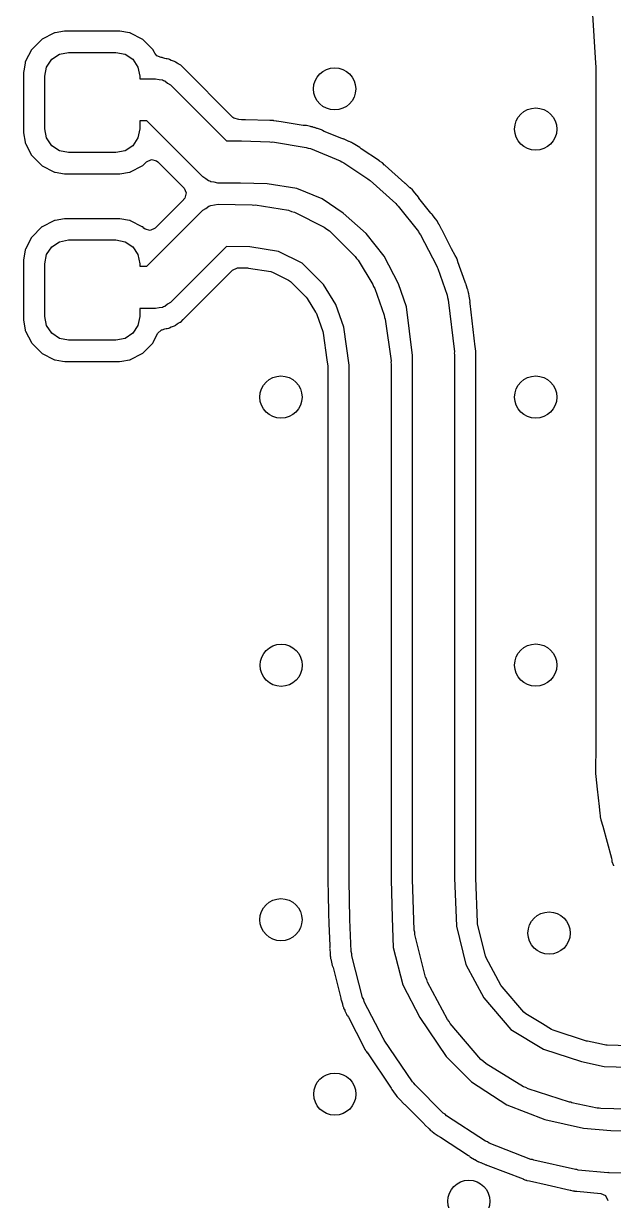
# Model space of a CAD drawing. Extents: x 2.37 to 5.13, y -5.38 to -2.62.
# Drawn here: x 2.8839 to 3.1039, y -3.9997 to -3.5605 of the extents above; entities that cross this region are included whole.
import ezdxf

# ---------------------------------------------------------------- set-up
doc = ezdxf.new("R2010")
doc.units = 0
doc.header["$MEASUREMENT"] = 0
doc.layers.add('BLACK', color=7, linetype='CONTINUOUS')

msp = doc.modelspace()

# ---------------------------------------------------------------- linework, layer by layer
at = {"layer": 'BLACK', "linetype": 'CONTINUOUS'}
for p, q in [((3.09612, -3.55711), (3.09718, -3.57338)), ((2.89521, -3.56413), (2.89089, -3.56633)), ((2.89541, -3.56403), (2.89521, -3.56413)), ((2.89521, -3.56413), (2.89521, -3.56413)), ((2.89564, -3.56399), (2.89541, -3.56403)), ((2.89922, -3.56342), (2.89564, -3.56399)), ((2.89564, -3.56399), (2.89564, -3.56399)), ((2.89934, -3.56341), (2.89922, -3.56342)), ((2.91969, -3.56341), (2.89934, -3.56341)), ((2.9198, -3.56342), (2.91969, -3.56341)), ((2.92338, -3.56399), (2.9198, -3.56342)), ((2.92361, -3.56403), (2.92338, -3.56399)), ((2.92338, -3.56399), (2.92338, -3.56399)), ((2.92382, -3.56413), (2.92361, -3.56403)), ((2.92813, -3.56633), (2.92382, -3.56413)), ((2.92382, -3.56413), (2.92382, -3.56413)), ((2.88693, -3.57019), (2.88683, -3.57039)), ((2.89068, -3.56644), (2.88693, -3.57019)), ((2.89089, -3.56633), (2.89068, -3.56644)), ((2.89089, -3.56633), (2.89089, -3.56633)), ((2.92814, -3.56633), (2.92813, -3.56633)), ((2.92834, -3.56644), (2.92814, -3.56633)), ((2.93209, -3.57019), (2.92834, -3.56644)), ((2.9327, -3.57137), (2.93209, -3.57019)), ((2.88469, -3.57459), (2.88452, -3.57492)), ((2.88683, -3.57039), (2.88469, -3.57459)), ((2.88683, -3.57039), (2.88683, -3.57039)), ((2.89247, -3.57677), (2.89439, -3.57389)), ((2.89439, -3.57389), (2.89726, -3.57197)), ((2.89726, -3.57197), (2.90065, -3.5713)), ((2.90065, -3.5713), (2.91837, -3.5713)), ((2.91837, -3.5713), (2.92176, -3.57197)), ((2.92176, -3.57197), (2.92463, -3.57389)), ((2.92463, -3.57389), (2.92655, -3.57677)), ((2.93283, -3.57164), (2.9327, -3.57137)), ((2.93356, -3.57255), (2.93283, -3.57164)), ((2.9352, -3.57315), (2.93356, -3.57255)), ((2.93519, -3.5732), (2.9352, -3.57315)), ((2.93542, -3.57323), (2.93519, -3.5732)), ((2.93565, -3.57323), (2.93542, -3.57323)), ((2.93586, -3.5733), (2.93565, -3.57323)), ((2.93587, -3.5733), (2.93586, -3.5733)), ((2.93662, -3.57355), (2.93587, -3.5733)), ((2.93707, -3.57366), (2.93662, -3.57355)), ((2.93746, -3.57372), (2.93707, -3.57366)), ((2.93808, -3.57382), (2.93746, -3.57372)), ((2.93829, -3.57392), (2.93808, -3.57382)), ((2.939, -3.57428), (2.93829, -3.57392)), ((2.93942, -3.57446), (2.939, -3.57428)), ((2.94018, -3.5747), (2.93942, -3.57446)), ((3.09718, -3.57338), (3.09742, -3.57692)), ((2.8841, -3.57756), (2.8839, -3.57884)), ((2.8839, -3.57884), (2.8839, -3.60116)), ((2.88449, -3.57514), (2.8841, -3.57756)), ((2.88452, -3.57492), (2.88449, -3.57514)), ((2.88449, -3.57514), (2.88449, -3.57514)), ((2.8918, -3.58016), (2.89247, -3.57677)), ((2.92655, -3.57677), (2.92723, -3.58016)), ((2.9404, -3.57478), (2.94018, -3.5747)), ((2.94018, -3.5747), (2.94018, -3.5747)), ((2.94058, -3.57491), (2.9404, -3.57478)), ((2.94123, -3.57538), (2.94058, -3.57491)), ((2.94058, -3.57491), (2.94058, -3.57491)), ((2.94162, -3.57562), (2.94123, -3.57538)), ((2.94233, -3.57598), (2.94162, -3.57562)), ((2.94253, -3.57608), (2.94233, -3.57598)), ((2.94342, -3.57697), (2.94253, -3.57608)), ((2.962, -3.59555), (2.94342, -3.57697)), ((2.94342, -3.57697), (2.94342, -3.57697)), ((3.09742, -3.57692), (3.09742, -3.57711)), ((3.09742, -3.57711), (3.09742, -3.8303)), ((2.8918, -3.59984), (2.8918, -3.58016)), ((2.92723, -3.58016), (2.92723, -3.58113)), ((2.92723, -3.58113), (2.93316, -3.58113)), ((2.93316, -3.58113), (2.93445, -3.58142)), ((2.93445, -3.58142), (2.93575, -3.58157)), ((2.93575, -3.58157), (2.93614, -3.58181)), ((2.93614, -3.58181), (2.93658, -3.58191)), ((2.93658, -3.58191), (2.9376, -3.58273)), ((2.9376, -3.58273), (2.93872, -3.58343)), ((2.93872, -3.58343), (2.9596, -3.60431)), ((2.9623, -3.59581), (2.962, -3.59555)), ((2.96419, -3.5964), (2.9623, -3.59581)), ((2.96423, -3.59639), (2.96419, -3.5964)), ((2.96516, -3.59642), (2.96423, -3.59639)), ((2.96519, -3.59642), (2.96516, -3.59642)), ((2.96528, -3.59642), (2.96519, -3.59642)), ((2.96624, -3.59642), (2.96528, -3.59642)), ((2.96635, -3.59644), (2.96624, -3.59642)), ((2.96647, -3.59645), (2.96635, -3.59644)), ((2.96666, -3.59646), (2.96647, -3.59645)), ((2.96647, -3.59645), (2.96647, -3.59645)), ((2.97571, -3.59673), (2.96666, -3.59646)), ((2.89247, -3.60323), (2.8918, -3.59984)), ((2.92723, -3.59984), (2.92655, -3.60323)), ((2.92989, -3.59687), (2.92723, -3.59687)), ((2.92723, -3.59687), (2.92723, -3.59984)), ((2.95077, -3.61776), (2.92989, -3.59687)), ((2.97579, -3.59673), (2.97571, -3.59673)), ((2.97618, -3.59673), (2.97579, -3.59673)), ((2.97665, -3.59673), (2.97618, -3.59673)), ((2.97677, -3.59673), (2.97665, -3.59673)), ((2.97665, -3.59673), (2.97665, -3.59673)), ((2.97688, -3.59675), (2.97677, -3.59673)), ((2.97699, -3.59676), (2.97688, -3.59675)), ((2.97709, -3.59677), (2.97699, -3.59676)), ((2.97721, -3.59678), (2.97709, -3.59677)), ((2.97732, -3.5968), (2.97721, -3.59678)), ((2.97817, -3.59696), (2.97732, -3.5968)), ((2.97732, -3.5968), (2.97732, -3.5968)), ((2.97825, -3.59697), (2.97817, -3.59696)), ((2.98004, -3.59726), (2.97825, -3.59697)), ((2.98825, -3.59857), (2.98004, -3.59726)), ((2.98895, -3.5986), (2.98825, -3.59857)), ((2.98918, -3.59858), (2.98895, -3.5986)), ((2.98941, -3.59863), (2.98918, -3.59858)), ((2.99095, -3.599), (2.98941, -3.59863)), ((2.98941, -3.59863), (2.98941, -3.59863)), ((2.99116, -3.59904), (2.99095, -3.599)), ((2.99172, -3.59913), (2.99116, -3.59904)), ((2.99183, -3.59916), (2.99172, -3.59913)), ((2.99215, -3.59927), (2.99183, -3.59916)), ((2.99183, -3.59916), (2.99183, -3.59916)), ((2.99238, -3.59933), (2.99215, -3.59927)), ((2.99271, -3.59941), (2.99238, -3.59933)), ((2.99282, -3.59944), (2.99271, -3.59941)), ((2.99271, -3.59941), (2.99271, -3.59941)), ((2.99334, -3.59965), (2.99282, -3.59944)), ((2.99354, -3.59972), (2.99334, -3.59965)), ((2.99505, -3.60022), (2.99354, -3.59972)), ((2.99527, -3.60029), (2.99505, -3.60022)), ((2.99505, -3.60022), (2.99505, -3.60022)), ((2.99546, -3.60042), (2.99527, -3.60029)), ((2.99607, -3.60076), (2.99546, -3.60042)), ((3.00268, -3.60347), (2.99607, -3.60076)), ((2.8839, -3.60116), (2.88392, -3.60127)), ((2.88392, -3.60127), (2.88449, -3.60486)), ((2.88449, -3.60486), (2.88449, -3.60486)), ((2.88449, -3.60486), (2.88452, -3.60508)), ((2.88452, -3.60508), (2.88463, -3.60529)), ((2.88463, -3.60529), (2.88463, -3.60529)), ((2.88463, -3.60529), (2.88683, -3.60961)), ((2.89439, -3.60611), (2.89247, -3.60323)), ((2.92655, -3.60323), (2.92463, -3.60611)), ((2.9596, -3.60431), (2.96501, -3.60431)), ((2.96501, -3.60431), (2.96512, -3.60434)), ((2.96512, -3.60434), (2.96523, -3.60432)), ((2.96523, -3.60432), (2.97575, -3.60463)), ((2.97575, -3.60463), (2.97624, -3.60476)), ((2.97624, -3.60476), (2.97674, -3.60472)), ((2.97674, -3.60472), (2.98926, -3.60673)), ((3.00299, -3.60358), (3.00268, -3.60347)), ((3.00309, -3.6036), (3.00299, -3.60358)), ((3.00332, -3.60363), (3.00309, -3.6036)), ((3.00353, -3.60373), (3.00332, -3.60363)), ((3.00522, -3.60451), (3.00353, -3.60373)), ((3.00353, -3.60373), (3.00353, -3.60373)), ((3.00534, -3.60456), (3.00522, -3.60451)), ((3.00601, -3.60483), (3.00534, -3.60456)), ((3.00612, -3.60488), (3.00601, -3.60483)), ((3.00601, -3.60483), (3.00601, -3.60483)), ((3.00622, -3.60494), (3.00612, -3.60488)), ((3.00626, -3.60496), (3.00622, -3.60494)), ((3.00622, -3.60494), (3.00622, -3.60494)), ((3.00656, -3.60512), (3.00626, -3.60496)), ((3.00661, -3.60514), (3.00656, -3.60512)), ((3.00671, -3.60519), (3.00661, -3.60514)), ((3.00661, -3.60514), (3.00661, -3.60514)), ((3.00681, -3.60526), (3.00671, -3.60519)), ((3.00742, -3.60566), (3.00681, -3.60526)), ((3.00681, -3.60526), (3.00681, -3.60526)), ((2.88683, -3.60961), (2.88683, -3.60961)), ((2.88683, -3.60961), (2.88693, -3.60981)), ((2.88693, -3.60981), (2.89068, -3.61356)), ((2.89726, -3.60803), (2.89439, -3.60611)), ((2.90065, -3.6087), (2.89726, -3.60803)), ((2.91837, -3.6087), (2.90065, -3.6087)), ((2.92176, -3.60803), (2.91837, -3.6087)), ((2.92463, -3.60611), (2.92176, -3.60803)), ((2.98926, -3.60673), (2.99009, -3.60707)), ((2.99009, -3.60707), (2.99098, -3.60721)), ((2.99098, -3.60721), (3.00199, -3.61172)), ((3.00752, -3.60573), (3.00742, -3.60566)), ((3.00931, -3.60682), (3.00752, -3.60573)), ((3.00946, -3.60699), (3.00931, -3.60682)), ((3.00954, -3.60705), (3.00946, -3.60699)), ((3.00981, -3.60725), (3.00954, -3.60705)), ((3.01663, -3.6118), (3.00981, -3.60725)), ((2.89068, -3.61356), (2.89089, -3.61367)), ((2.89089, -3.61367), (2.89089, -3.61367)), ((2.89089, -3.61367), (2.89521, -3.61587)), ((2.92382, -3.61587), (2.92813, -3.61367)), ((2.92813, -3.61367), (2.92814, -3.61367)), ((2.92814, -3.61367), (2.92834, -3.61356)), ((2.92834, -3.61356), (2.92899, -3.61291)), ((2.92899, -3.61291), (2.92982, -3.61209)), ((2.92982, -3.61209), (2.93162, -3.61124)), ((2.93162, -3.61124), (2.93355, -3.61176)), ((2.93355, -3.61176), (2.93394, -3.61209)), ((2.93394, -3.61209), (2.94377, -3.62192)), ((3.00199, -3.61172), (3.00263, -3.61217)), ((3.00263, -3.61217), (3.00337, -3.61245)), ((3.00337, -3.61245), (3.01238, -3.61846)), ((3.01667, -3.61183), (3.01663, -3.6118)), ((3.01749, -3.61236), (3.01667, -3.61183)), ((3.01759, -3.61242), (3.01749, -3.61236)), ((3.01749, -3.61236), (3.01749, -3.61236)), ((3.01767, -3.6125), (3.01759, -3.61242)), ((3.01769, -3.61251), (3.01767, -3.6125)), ((3.01778, -3.61257), (3.01769, -3.61251)), ((3.01859, -3.61332), (3.01778, -3.61257)), ((3.01862, -3.61334), (3.01859, -3.61332)), ((3.01882, -3.61353), (3.01862, -3.61334)), ((3.02618, -3.62011), (3.01882, -3.61353)), ((2.89521, -3.61587), (2.89521, -3.61587)), ((2.89521, -3.61587), (2.89541, -3.61597)), ((2.89541, -3.61597), (2.89564, -3.61601)), ((2.89564, -3.61601), (2.89564, -3.61601)), ((2.89564, -3.61601), (2.89922, -3.61658)), ((2.89922, -3.61658), (2.89934, -3.61659)), ((2.89934, -3.61659), (2.91969, -3.61659)), ((2.91969, -3.61659), (2.9198, -3.61658)), ((2.9198, -3.61658), (2.92338, -3.61601)), ((2.92338, -3.61601), (2.92361, -3.61597)), ((2.92338, -3.61601), (2.92338, -3.61601)), ((2.92361, -3.61597), (2.92382, -3.61587)), ((2.92382, -3.61587), (2.92382, -3.61587)), ((2.95188, -3.61846), (2.95077, -3.61776)), ((2.95291, -3.61928), (2.95188, -3.61846)), ((3.01238, -3.61846), (3.01276, -3.61886)), ((2.94377, -3.62192), (2.94461, -3.62372)), ((2.95335, -3.61938), (2.95291, -3.61928)), ((2.95374, -3.61962), (2.95335, -3.61938)), ((2.95504, -3.61977), (2.95374, -3.61962)), ((2.95632, -3.62006), (2.95504, -3.61977)), ((2.96488, -3.62006), (2.95632, -3.62006)), ((2.97476, -3.62036), (2.96488, -3.62006)), ((2.98586, -3.62213), (2.97476, -3.62036)), ((2.99529, -3.62599), (2.98586, -3.62213)), ((3.01276, -3.61886), (3.01325, -3.61913)), ((3.01325, -3.61913), (3.02276, -3.62764)), ((3.02627, -3.62018), (3.02618, -3.62011)), ((3.02636, -3.62022), (3.02627, -3.62018)), ((3.02805, -3.62178), (3.02636, -3.62022)), ((3.02809, -3.62181), (3.02805, -3.62178)), ((3.02812, -3.62184), (3.02809, -3.62181)), ((3.02894, -3.62258), (3.02812, -3.62184)), ((3.02901, -3.62266), (3.02894, -3.62258)), ((3.02903, -3.62268), (3.02901, -3.62266)), ((3.02911, -3.62276), (3.02903, -3.62268)), ((3.02979, -3.62362), (3.02911, -3.62276)), ((2.94345, -3.6264), (2.93754, -3.63231)), ((2.94352, -3.62632), (2.94345, -3.6264)), ((2.94356, -3.62624), (2.94352, -3.62632)), ((2.94374, -3.62607), (2.94356, -3.62624)), ((2.94409, -3.62565), (2.94374, -3.62607)), ((2.94461, -3.62372), (2.94409, -3.62565)), ((3.00317, -3.63124), (2.99529, -3.62599)), ((3.02981, -3.62365), (3.02979, -3.62362)), ((3.0313, -3.62547), (3.02981, -3.62365)), ((3.03134, -3.62556), (3.0313, -3.62547)), ((3.0314, -3.62566), (3.03134, -3.62556)), ((3.03585, -3.6313), (3.0314, -3.62566)), ((2.92989, -3.65113), (2.95078, -3.63023)), ((2.95078, -3.63023), (2.95194, -3.62951)), ((2.95194, -3.62951), (2.95303, -3.62867)), ((2.95303, -3.62867), (2.95342, -3.62858)), ((2.95342, -3.62858), (2.95375, -3.62838)), ((2.95375, -3.62838), (2.95511, -3.62822)), ((2.95511, -3.62822), (2.95646, -3.62794)), ((2.95646, -3.62794), (2.96913, -3.62813)), ((2.96913, -3.62813), (2.96968, -3.62826)), ((2.96968, -3.62826), (2.97024, -3.62822)), ((2.97024, -3.62822), (2.98276, -3.63023)), ((2.98276, -3.63023), (2.98386, -3.63067)), ((2.98386, -3.63067), (2.98502, -3.63096)), ((2.98502, -3.63096), (2.99603, -3.63646)), ((3.01174, -3.63891), (3.00317, -3.63124)), ((3.02276, -3.62764), (3.02315, -3.6282)), ((3.02315, -3.6282), (3.02368, -3.62862)), ((3.02368, -3.62862), (3.03119, -3.63813)), ((3.03603, -3.6315), (3.03585, -3.6313)), ((3.03618, -3.6316), (3.03603, -3.6315)), ((3.03632, -3.63179), (3.03618, -3.6316)), ((2.89521, -3.63413), (2.89089, -3.63633)), ((2.89541, -3.63403), (2.89521, -3.63413)), ((2.89521, -3.63413), (2.89521, -3.63413)), ((2.89564, -3.63399), (2.89541, -3.63403)), ((2.89922, -3.63342), (2.89564, -3.63399)), ((2.89564, -3.63399), (2.89564, -3.63399)), ((2.89934, -3.63341), (2.89922, -3.63342)), ((2.91969, -3.63341), (2.89934, -3.63341)), ((2.9198, -3.63342), (2.91969, -3.63341)), ((2.92338, -3.63399), (2.9198, -3.63342)), ((2.92361, -3.63403), (2.92338, -3.63399)), ((2.92338, -3.63399), (2.92338, -3.63399)), ((2.92382, -3.63413), (2.92361, -3.63403)), ((2.92813, -3.63633), (2.92382, -3.63413)), ((2.92382, -3.63413), (2.92382, -3.63413)), ((2.93754, -3.63231), (2.93294, -3.63691)), ((3.0375, -3.63338), (3.03632, -3.63179)), ((3.03632, -3.63179), (3.03632, -3.63179)), ((3.03755, -3.63345), (3.0375, -3.63338)), ((3.03814, -3.6342), (3.03755, -3.63345)), ((3.0382, -3.6343), (3.03814, -3.6342)), ((3.03826, -3.6344), (3.0382, -3.6343)), ((3.03827, -3.6344), (3.03826, -3.6344)), ((3.03828, -3.63442), (3.03827, -3.6344)), ((3.03834, -3.63451), (3.03828, -3.63442)), ((3.03828, -3.63442), (3.03828, -3.63442)), ((3.03841, -3.63461), (3.03834, -3.63451)), ((3.03846, -3.63471), (3.03841, -3.63461)), ((3.03885, -3.63546), (3.03846, -3.63471)), ((3.03889, -3.63553), (3.03885, -3.63546)), ((3.03997, -3.63746), (3.03889, -3.63553)), ((2.88683, -3.64039), (2.88463, -3.64471)), ((2.88693, -3.64019), (2.88683, -3.64039)), ((2.88683, -3.64039), (2.88683, -3.64039)), ((2.89068, -3.63644), (2.88693, -3.64019)), ((2.89089, -3.63633), (2.89068, -3.63644)), ((2.89089, -3.63633), (2.89089, -3.63633)), ((2.92814, -3.63633), (2.92813, -3.63633)), ((2.92834, -3.63644), (2.92814, -3.63633)), ((2.92882, -3.63691), (2.92834, -3.63644)), ((2.92921, -3.63724), (2.92882, -3.63691)), ((2.93113, -3.63776), (2.92921, -3.63724)), ((2.93294, -3.63691), (2.93113, -3.63776)), ((2.99603, -3.63646), (2.997, -3.63726)), ((2.997, -3.63726), (2.99807, -3.63793)), ((2.99807, -3.63793), (3.00758, -3.64744)), ((3.01836, -3.6473), (3.01174, -3.63891)), ((3.03119, -3.63813), (3.0315, -3.6388)), ((3.0315, -3.6388), (3.03198, -3.63936)), ((3.03198, -3.63936), (3.03799, -3.65087)), ((3.04001, -3.63765), (3.03997, -3.63746)), ((3.04012, -3.63788), (3.04001, -3.63765)), ((3.04359, -3.64455), (3.04012, -3.63788)), ((2.88452, -3.64492), (2.88449, -3.64514)), ((2.88463, -3.64471), (2.88452, -3.64492)), ((2.89247, -3.64677), (2.89439, -3.64389)), ((2.89439, -3.64389), (2.89726, -3.64197)), ((2.89726, -3.64197), (2.90065, -3.6413)), ((2.90065, -3.6413), (2.91837, -3.6413)), ((2.91837, -3.6413), (2.92176, -3.64197)), ((2.92176, -3.64197), (2.92463, -3.64389)), ((2.92463, -3.64389), (2.92655, -3.64677)), ((2.95955, -3.64373), (2.93871, -3.66458)), ((2.96832, -3.64386), (2.95955, -3.64373)), ((2.97906, -3.64558), (2.96832, -3.64386)), ((3.04492, -3.6471), (3.04359, -3.64455)), ((2.88393, -3.64868), (2.8839, -3.64884)), ((2.8839, -3.64884), (2.8839, -3.67116)), ((2.88449, -3.64514), (2.88393, -3.64868)), ((2.88449, -3.64514), (2.88449, -3.64514)), ((2.8918, -3.65016), (2.89247, -3.64677)), ((2.92655, -3.64677), (2.92723, -3.65016)), ((2.98784, -3.64997), (2.97906, -3.64558)), ((3.00758, -3.64744), (3.00807, -3.64823)), ((3.00807, -3.64823), (3.00872, -3.64889)), ((3.00872, -3.64889), (3.01423, -3.65791)), ((3.02376, -3.65764), (3.01836, -3.6473)), ((3.04494, -3.64713), (3.04492, -3.6471)), ((3.04547, -3.64812), (3.04494, -3.64713)), ((3.04551, -3.64822), (3.04547, -3.64812)), ((3.04555, -3.64831), (3.04551, -3.64822)), ((3.04559, -3.64841), (3.04555, -3.64831)), ((3.04591, -3.64937), (3.04559, -3.64841)), ((2.8918, -3.66984), (2.8918, -3.65016)), ((2.92723, -3.65016), (2.92723, -3.65113)), ((2.92723, -3.65113), (2.92989, -3.65113)), ((2.94342, -3.67103), (2.9619, -3.65255)), ((2.9619, -3.65255), (2.96371, -3.65171)), ((2.96371, -3.65171), (2.964, -3.65169)), ((2.964, -3.65169), (2.96424, -3.6517)), ((2.96424, -3.6517), (2.96742, -3.65175)), ((2.96742, -3.65175), (2.96784, -3.65178)), ((2.96784, -3.65178), (2.97617, -3.65312)), ((2.97617, -3.65312), (2.97702, -3.65339)), ((2.97702, -3.65339), (2.98274, -3.65625)), ((2.99577, -3.65791), (2.98784, -3.64997)), ((3.03799, -3.65087), (3.03813, -3.65142)), ((3.03813, -3.65142), (3.03843, -3.6519)), ((3.03843, -3.6519), (3.04194, -3.66191)), ((3.04592, -3.6494), (3.04591, -3.64937)), ((3.0486, -3.65705), (3.04592, -3.6494)), ((2.98274, -3.65625), (2.98349, -3.65679)), ((2.98349, -3.65679), (2.98928, -3.66258)), ((3.00034, -3.66539), (2.99577, -3.65791)), ((3.01423, -3.65791), (3.01449, -3.65869)), ((3.02678, -3.66629), (3.02376, -3.65764)), ((3.04878, -3.65741), (3.0486, -3.65705)), ((3.04877, -3.65742), (3.04878, -3.65741)), ((3.04887, -3.65762), (3.04877, -3.65742)), ((3.049, -3.65781), (3.04887, -3.65762)), ((3.04906, -3.65803), (3.049, -3.65781)), ((3.04952, -3.65966), (3.04906, -3.65803)), ((3.04906, -3.65803), (3.04906, -3.65803)), ((3.01449, -3.65869), (3.01493, -3.6594)), ((3.01493, -3.6594), (3.01844, -3.66941)), ((3.04194, -3.66191), (3.04203, -3.66276)), ((3.04957, -3.65983), (3.04952, -3.65966)), ((3.04979, -3.66046), (3.04957, -3.65983)), ((3.04985, -3.66081), (3.04979, -3.66046)), ((3.04992, -3.66108), (3.04985, -3.66081)), ((3.05001, -3.66141), (3.04992, -3.66108)), ((3.05003, -3.66153), (3.05001, -3.66141)), ((3.05009, -3.66207), (3.05003, -3.66153)), ((3.05003, -3.66153), (3.05003, -3.66153)), ((3.05012, -3.66225), (3.05009, -3.66207)), ((3.05046, -3.66414), (3.05012, -3.66225)), ((2.93315, -3.66687), (2.92723, -3.66687)), ((2.92723, -3.66687), (2.92723, -3.66984)), ((2.93443, -3.66658), (2.93315, -3.66687)), ((2.93574, -3.66644), (2.93443, -3.66658)), ((2.93612, -3.6662), (2.93574, -3.66644)), ((2.93656, -3.6661), (2.93612, -3.6662)), ((2.93759, -3.66528), (2.93656, -3.6661)), ((2.93871, -3.66458), (2.93759, -3.66528)), ((2.98928, -3.66258), (2.9897, -3.66312)), ((2.9897, -3.66312), (2.99281, -3.6682)), ((3.00331, -3.67387), (3.00034, -3.66539)), ((3.02894, -3.68446), (3.02678, -3.66629)), ((3.04203, -3.66276), (3.04232, -3.66357)), ((3.04232, -3.66357), (3.04463, -3.68309)), ((3.05043, -3.66437), (3.05046, -3.66414)), ((3.05043, -3.6646), (3.05043, -3.66437)), ((3.05044, -3.6646), (3.05043, -3.6646)), ((3.05044, -3.665), (3.05044, -3.6646)), ((3.05235, -3.68112), (3.05044, -3.665)), ((2.8839, -3.67116), (2.88392, -3.67127)), ((2.88392, -3.67127), (2.88449, -3.67486)), ((2.89247, -3.67323), (2.8918, -3.66984)), ((2.92723, -3.66984), (2.92655, -3.67323)), ((2.94253, -3.67192), (2.94342, -3.67103)), ((2.94342, -3.67103), (2.94342, -3.67103)), ((2.99281, -3.6682), (2.99301, -3.66853)), ((2.99301, -3.66853), (2.99327, -3.66908)), ((2.99327, -3.66908), (2.99549, -3.6754)), ((3.01844, -3.66941), (3.01852, -3.67018)), ((3.01852, -3.67018), (3.0188, -3.6709)), ((3.0188, -3.6709), (3.02099, -3.68641)), ((2.88449, -3.67486), (2.88449, -3.67486)), ((2.88449, -3.67486), (2.88452, -3.67508)), ((2.88452, -3.67508), (2.88463, -3.67529)), ((2.88463, -3.67529), (2.88463, -3.67529)), ((2.88463, -3.67529), (2.88683, -3.67961)), ((2.89439, -3.67611), (2.89247, -3.67323)), ((2.92655, -3.67323), (2.92463, -3.67611)), ((2.93392, -3.67622), (2.93538, -3.67486)), ((2.93538, -3.67486), (2.93565, -3.67478)), ((2.93565, -3.67477), (2.93662, -3.67445)), ((2.93565, -3.67478), (2.93565, -3.67477)), ((2.93662, -3.67445), (2.93707, -3.67434)), ((2.93707, -3.67434), (2.93747, -3.67428)), ((2.93747, -3.67428), (2.93808, -3.67418)), ((2.93808, -3.67418), (2.9383, -3.67407)), ((2.9383, -3.67407), (2.939, -3.67372)), ((2.939, -3.67372), (2.93942, -3.67354)), ((2.93942, -3.67354), (2.94018, -3.6733)), ((2.94018, -3.6733), (2.9404, -3.67322)), ((2.94018, -3.6733), (2.94018, -3.6733)), ((2.9404, -3.67322), (2.94058, -3.67309)), ((2.94058, -3.67309), (2.94123, -3.67262)), ((2.94058, -3.67309), (2.94058, -3.67309)), ((2.94123, -3.67262), (2.94162, -3.67238)), ((2.94162, -3.67238), (2.94233, -3.67202)), ((2.94233, -3.67202), (2.94253, -3.67192)), ((2.94233, -3.67202), (2.94233, -3.67202)), ((2.99549, -3.6754), (2.99551, -3.67547)), ((2.99551, -3.67547), (2.99564, -3.67603)), ((3.00531, -3.68805), (3.00331, -3.67387)), ((2.88683, -3.67961), (2.88683, -3.67961)), ((2.88683, -3.67961), (2.88693, -3.67981)), ((2.88693, -3.67981), (2.89068, -3.68356)), ((2.89726, -3.67803), (2.89439, -3.67611)), ((2.90065, -3.6787), (2.89726, -3.67803)), ((2.91837, -3.6787), (2.90065, -3.6787)), ((2.92176, -3.67803), (2.91837, -3.6787)), ((2.92463, -3.67611), (2.92176, -3.67803)), ((2.92834, -3.68356), (2.93209, -3.67981)), ((2.93209, -3.67981), (2.9322, -3.67961)), ((2.9322, -3.67961), (2.93392, -3.67622)), ((2.9322, -3.67961), (2.9322, -3.67961)), ((2.99564, -3.67603), (2.99705, -3.68601)), ((2.89068, -3.68356), (2.89089, -3.68367)), ((2.89089, -3.68367), (2.89089, -3.68367)), ((2.89089, -3.68367), (2.89521, -3.68587)), ((2.92382, -3.68587), (2.92813, -3.68367)), ((2.92813, -3.68367), (2.92814, -3.68367)), ((2.92814, -3.68367), (2.92834, -3.68356)), ((3.02894, -3.8795), (3.02894, -3.68446)), ((3.04463, -3.68309), (3.04458, -3.68355)), ((3.04458, -3.68355), (3.04469, -3.684)), ((3.04469, -3.684), (3.04469, -3.87936)), ((3.05243, -3.68178), (3.05235, -3.68112)), ((3.05244, -3.68189), (3.05243, -3.68178)), ((3.05258, -3.68276), (3.05244, -3.68189)), ((3.05258, -3.6829), (3.05258, -3.68276)), ((3.0526, -3.68324), (3.05258, -3.6829)), ((3.05258, -3.68425), (3.05262, -3.68338)), ((3.05258, -3.68436), (3.05258, -3.68425)), ((3.05258, -3.87916), (3.05258, -3.68436)), ((3.05262, -3.68338), (3.0526, -3.68324)), ((2.89521, -3.68587), (2.89521, -3.68587)), ((2.89521, -3.68587), (2.89541, -3.68597)), ((2.89541, -3.68597), (2.89564, -3.68601)), ((2.89564, -3.68601), (2.89564, -3.68601)), ((2.89564, -3.68601), (2.89849, -3.68646)), ((2.89849, -3.68646), (2.89934, -3.68659)), ((2.89934, -3.68659), (2.91969, -3.68659)), ((2.91969, -3.68659), (2.92053, -3.68646)), ((2.92053, -3.68646), (2.92338, -3.68601)), ((2.92338, -3.68601), (2.92361, -3.68597)), ((2.92338, -3.68601), (2.92338, -3.68601)), ((2.92361, -3.68597), (2.92382, -3.68587)), ((2.92382, -3.68587), (2.92382, -3.68587)), ((2.99705, -3.68601), (2.99739, -3.68841)), ((2.99739, -3.68841), (2.99742, -3.68881)), ((2.99742, -3.68881), (2.99742, -3.87877)), ((3.00531, -3.88), (3.00531, -3.68805)), ((3.02099, -3.68641), (3.02094, -3.68696)), ((3.02094, -3.68696), (3.02106, -3.6875)), ((3.02106, -3.6875), (3.02106, -3.87992)), ((3.09741, -3.83069), (3.09724, -3.8389)), ((3.09742, -3.83036), (3.09741, -3.83069)), ((3.09742, -3.8303), (3.09742, -3.83036)), ((3.09721, -3.83953), (3.09719, -3.83995)), ((3.09719, -3.83995), (3.0972, -3.84006)), ((3.0972, -3.84006), (3.09721, -3.84017)), ((3.09721, -3.84017), (3.0972, -3.84017)), ((3.0972, -3.84017), (3.0972, -3.84018)), ((3.0972, -3.84018), (3.09721, -3.84018)), ((3.09724, -3.83898), (3.09721, -3.83953)), ((3.09721, -3.84018), (3.09721, -3.8403)), ((3.09721, -3.8403), (3.09721, -3.84041)), ((3.09721, -3.84041), (3.09723, -3.84052)), ((3.09723, -3.84052), (3.09723, -3.84052)), ((3.09723, -3.84052), (3.09734, -3.84137)), ((3.09724, -3.8389), (3.09724, -3.83898)), ((3.09734, -3.84137), (3.09735, -3.84145)), ((3.09735, -3.84145), (3.09786, -3.8462)), ((3.09786, -3.8462), (3.09855, -3.85267)), ((3.09855, -3.85267), (3.09856, -3.8527)), ((3.09856, -3.85272), (3.09855, -3.85274)), ((3.09855, -3.85274), (3.09856, -3.85278)), ((3.09856, -3.8527), (3.09856, -3.85272)), ((3.09856, -3.85278), (3.09882, -3.85518)), ((3.09882, -3.85518), (3.09882, -3.85519)), ((3.09882, -3.85519), (3.09893, -3.85618)), ((3.09893, -3.85618), (3.09895, -3.85641)), ((3.09895, -3.85641), (3.09896, -3.85643)), ((3.09896, -3.85643), (3.09896, -3.85645)), ((3.09896, -3.85645), (3.09899, -3.85656)), ((3.09899, -3.85656), (3.09899, -3.85656)), ((3.09899, -3.85656), (3.09928, -3.85763)), ((3.09928, -3.85763), (3.09928, -3.85763)), ((3.09928, -3.85763), (3.09993, -3.86002)), ((3.09993, -3.86002), (3.09994, -3.86004)), ((3.09994, -3.86004), (3.09994, -3.86005)), ((3.09994, -3.86005), (3.10321, -3.87201)), ((3.10321, -3.87201), (3.10331, -3.87269)), ((3.10331, -3.87269), (3.10332, -3.87297)), ((3.10332, -3.87297), (3.10339, -3.87319)), ((3.10339, -3.87319), (3.10339, -3.87319)), ((3.10339, -3.87319), (3.10391, -3.87464)), ((3.10391, -3.87464), (3.10398, -3.87485)), ((2.99741, -3.87898), (2.9974, -3.8791)), ((2.9974, -3.8791), (2.9974, -3.87921)), ((2.9974, -3.87921), (2.9974, -3.87921)), ((2.9974, -3.87921), (2.99742, -3.88014)), ((2.99742, -3.87894), (2.99741, -3.87898)), ((2.99742, -3.87877), (2.99742, -3.87894)), ((2.99742, -3.88014), (2.99742, -3.8802)), ((2.99742, -3.8802), (2.99742, -3.88124)), ((2.99742, -3.88124), (2.99744, -3.88135)), ((2.99744, -3.88135), (2.99744, -3.8814)), ((2.99744, -3.8814), (2.99745, -3.88157)), ((2.99745, -3.88157), (2.99751, -3.8843)), ((3.00533, -3.88008), (3.00531, -3.88)), ((3.00532, -3.88016), (3.00533, -3.88008)), ((3.00563, -3.89467), (3.00532, -3.88016)), ((3.02106, -3.87992), (3.02137, -3.89425)), ((3.02897, -3.87964), (3.02894, -3.8795)), ((3.02894, -3.87977), (3.02897, -3.87964)), ((3.02963, -3.89879), (3.02894, -3.87977)), ((3.04469, -3.87936), (3.04534, -3.89739)), ((3.05258, -3.87927), (3.05258, -3.87916)), ((3.05319, -3.89597), (3.05258, -3.87927)), ((2.99751, -3.8843), (2.99771, -3.89361)), ((2.99771, -3.8938), (2.99769, -3.89392)), ((2.99769, -3.89392), (2.9977, -3.89403)), ((2.9977, -3.89403), (2.99774, -3.89497)), ((2.99771, -3.89361), (2.99771, -3.89378)), ((2.99771, -3.89378), (2.99771, -3.8938)), ((2.99774, -3.89497), (2.99774, -3.89503)), ((2.99774, -3.89503), (2.99776, -3.89608)), ((3.00565, -3.89474), (3.00563, -3.89467)), ((3.00563, -3.89481), (3.00565, -3.89474)), ((3.00613, -3.90683), (3.00563, -3.89481)), ((3.02137, -3.89425), (3.02183, -3.90534)), ((2.99776, -3.89608), (2.99778, -3.89619)), ((2.99778, -3.89619), (2.99778, -3.89621)), ((2.99778, -3.89621), (2.9978, -3.89638)), ((2.9978, -3.89638), (2.99814, -3.90471)), ((3.02984, -3.89958), (3.02963, -3.89879)), ((3.02986, -3.9004), (3.02984, -3.89958)), ((3.04534, -3.89739), (3.0489, -3.91164)), ((3.05327, -3.89657), (3.05319, -3.89597)), ((3.05623, -3.90843), (3.05327, -3.89657)), ((3.03386, -3.91641), (3.02986, -3.9004)), ((2.99812, -3.90529), (2.99807, -3.90552)), ((2.99807, -3.90552), (2.99809, -3.90575)), ((2.99809, -3.90575), (2.99809, -3.90575)), ((2.99809, -3.90575), (2.99826, -3.9075)), ((2.99814, -3.90471), (2.99811, -3.90506)), ((2.99811, -3.90506), (2.99813, -3.90506)), ((2.99813, -3.90506), (2.99812, -3.90529)), ((2.99826, -3.9075), (2.99827, -3.90766)), ((2.99827, -3.90766), (2.9983, -3.9084)), ((2.9983, -3.9084), (2.99832, -3.90853)), ((3.00635, -3.90763), (3.00613, -3.90683)), ((3.00637, -3.90845), (3.00635, -3.90763)), ((3.02183, -3.90534), (3.0254, -3.91917)), ((3.05649, -3.9091), (3.05623, -3.90843)), ((2.99832, -3.90853), (2.99835, -3.90867)), ((2.99835, -3.90867), (2.9984, -3.90896)), ((2.9984, -3.90896), (2.99842, -3.90924)), ((2.99842, -3.90924), (2.99845, -3.90935)), ((2.99845, -3.90935), (2.99845, -3.90935)), ((2.99845, -3.90935), (2.99861, -3.90995)), ((2.99861, -3.90995), (2.99864, -3.91011)), ((2.99864, -3.91011), (2.99904, -3.91206)), ((2.99904, -3.91206), (2.99915, -3.91226)), ((2.99915, -3.91226), (2.99923, -3.91248)), ((2.99923, -3.91248), (2.99921, -3.91248)), ((2.99921, -3.91248), (2.99934, -3.91281)), ((2.99934, -3.91281), (3.00216, -3.92371)), ((3.01038, -3.92397), (3.00637, -3.90845)), ((3.0489, -3.91164), (3.05554, -3.92404)), ((3.06195, -3.91929), (3.05649, -3.9091)), ((3.0343, -3.91727), (3.03386, -3.91641)), ((3.0254, -3.91917), (3.03178, -3.93147)), ((3.03455, -3.91821), (3.0343, -3.91727)), ((3.04206, -3.93222), (3.03455, -3.91821)), ((3.0623, -3.9198), (3.06195, -3.91929)), ((3.06241, -3.91992), (3.0623, -3.9198)), ((3.07055, -3.92948), (3.06241, -3.91992)), ((3.00216, -3.92371), (3.00223, -3.92425)), ((3.00223, -3.92425), (3.00225, -3.92438)), ((3.00225, -3.92438), (3.00225, -3.92461)), ((3.00225, -3.92461), (3.00232, -3.92483)), ((3.00232, -3.92483), (3.00232, -3.92483)), ((3.00232, -3.92483), (3.00284, -3.92637)), ((3.01078, -3.92475), (3.01038, -3.92397)), ((3.011, -3.92561), (3.01078, -3.92475)), ((3.01801, -3.93912), (3.011, -3.92561)), ((3.05554, -3.92404), (3.06567, -3.93593)), ((3.00284, -3.92637), (3.00289, -3.92656)), ((3.00289, -3.92656), (3.00304, -3.92714)), ((3.00304, -3.92714), (3.00309, -3.92725)), ((3.00309, -3.92725), (3.00309, -3.92725)), ((3.00309, -3.92725), (3.00321, -3.92752)), ((3.00321, -3.92752), (3.0033, -3.92776)), ((3.0033, -3.92776), (3.00343, -3.92816)), ((3.00343, -3.92816), (3.00348, -3.92826)), ((3.00348, -3.92826), (3.00348, -3.92826)), ((3.00348, -3.92826), (3.00371, -3.92869)), ((3.00371, -3.92869), (3.00379, -3.92887)), ((3.00379, -3.92887), (3.00436, -3.93017)), ((3.00436, -3.93017), (3.00453, -3.93057)), ((3.07126, -3.93008), (3.07055, -3.92948)), ((3.07744, -3.93384), (3.07126, -3.93008)), ((3.00453, -3.93057), (3.00468, -3.93074)), ((3.00468, -3.93074), (3.00475, -3.93085)), ((3.00475, -3.93085), (3.00506, -3.9313)), ((3.00506, -3.9313), (3.01083, -3.94243)), ((3.03178, -3.93147), (3.0416, -3.94596)), ((3.04261, -3.93285), (3.04206, -3.93222)), ((3.043, -3.9336), (3.04261, -3.93285)), ((3.05451, -3.94711), (3.043, -3.9336)), ((3.08081, -3.93588), (3.07744, -3.93384)), ((3.01831, -3.93948), (3.01801, -3.93912)), ((3.06567, -3.93593), (3.0778, -3.94329)), ((3.08143, -3.93617), (3.08081, -3.93588)), ((3.09391, -3.94019), (3.08143, -3.93617)), ((3.01083, -3.94243), (3.01088, -3.94253)), ((3.01088, -3.94253), (3.01125, -3.94332)), ((3.01125, -3.94332), (3.01131, -3.94341)), ((3.01131, -3.94341), (3.01131, -3.94341)), ((3.01131, -3.94341), (3.01133, -3.94344)), ((3.01133, -3.94344), (3.01151, -3.94373)), ((3.01847, -3.9399), (3.01831, -3.93948)), ((3.02898, -3.95542), (3.01847, -3.9399)), ((3.0778, -3.94329), (3.09203, -3.94788)), ((3.0942, -3.94027), (3.09391, -3.94019)), ((3.09946, -3.94138), (3.0942, -3.94027)), ((3.1011, -3.94172), (3.09946, -3.94138)), ((3.10162, -3.94179), (3.1011, -3.94172)), ((3.1147, -3.94215), (3.10162, -3.94179)), ((3.01151, -3.94373), (3.01157, -3.94386)), ((3.01157, -3.94386), (3.01164, -3.94395)), ((3.01164, -3.94395), (3.01164, -3.94395)), ((3.01164, -3.94395), (3.01209, -3.94456)), ((3.01209, -3.94456), (3.01216, -3.94465)), ((3.01216, -3.94465), (3.02107, -3.95781)), ((3.0416, -3.94596), (3.05099, -3.95536)), ((3.05551, -3.94785), (3.05451, -3.94711)), ((3.0564, -3.94872), (3.05551, -3.94785)), ((3.09203, -3.94788), (3.10043, -3.94965)), ((3.07041, -3.95723), (3.0564, -3.94872)), ((3.10043, -3.94965), (3.11766, -3.95013)), ((3.02953, -3.95593), (3.02898, -3.95542)), ((3.02992, -3.95656), (3.02953, -3.95593)), ((3.04043, -3.96707), (3.02992, -3.95656)), ((3.05099, -3.95536), (3.06412, -3.96396)), ((3.02107, -3.95781), (3.02121, -3.95806)), ((3.02121, -3.95806), (3.02128, -3.95825)), ((3.02128, -3.95825), (3.02256, -3.96002)), ((3.02256, -3.96002), (3.02262, -3.9601)), ((3.02262, -3.9601), (3.02314, -3.96087)), ((3.02314, -3.96087), (3.02322, -3.96095)), ((3.02322, -3.96095), (3.02329, -3.96104)), ((3.02329, -3.96104), (3.02329, -3.96104)), ((3.02329, -3.96104), (3.02333, -3.96109)), ((3.02333, -3.96109), (3.02333, -3.96109)), ((3.02333, -3.96109), (3.02341, -3.96118)), ((3.07128, -3.95752), (3.07041, -3.95723)), ((3.07207, -3.95799), (3.07128, -3.95752)), ((3.08758, -3.96299), (3.07207, -3.95799)), ((3.02341, -3.96118), (3.02347, -3.96127)), ((3.02347, -3.96127), (3.02413, -3.96193)), ((3.02413, -3.96193), (3.0242, -3.962)), ((3.0242, -3.962), (3.0257, -3.9636)), ((3.0257, -3.9636), (3.02587, -3.9637)), ((3.02587, -3.9637), (3.02609, -3.96389)), ((3.02609, -3.96389), (3.03308, -3.97088)), ((3.06412, -3.96396), (3.0783, -3.96945)), ((3.08799, -3.96303), (3.08758, -3.96299)), ((3.08836, -3.9632), (3.08799, -3.96303)), ((3.09788, -3.96521), (3.08836, -3.9632)), ((3.09858, -3.96519), (3.09788, -3.96521)), ((3.09927, -3.96537), (3.09858, -3.96519)), ((3.11728, -3.96587), (3.09927, -3.96537)), ((3.04112, -3.9675), (3.04043, -3.96707)), ((3.04167, -3.96808), (3.04112, -3.9675)), ((3.05618, -3.97759), (3.04167, -3.96808)), ((3.0783, -3.96945), (3.09273, -3.97271)), ((3.03308, -3.97088), (3.0333, -3.97112)), ((3.0333, -3.97112), (3.03344, -3.9713)), ((3.03344, -3.9713), (3.03355, -3.9715)), ((3.03355, -3.9715), (3.03372, -3.97165)), ((3.03372, -3.97165), (3.03507, -3.97287)), ((3.03507, -3.97287), (3.03517, -3.97297)), ((3.03517, -3.97297), (3.03573, -3.97353)), ((3.03573, -3.97353), (3.03582, -3.97359)), ((3.03582, -3.97359), (3.03582, -3.97359)), ((3.03582, -3.97359), (3.03591, -3.97366)), ((3.03591, -3.97366), (3.03615, -3.97386)), ((3.03615, -3.97386), (3.03632, -3.97401)), ((3.03632, -3.97401), (3.03698, -3.97444)), ((3.09273, -3.97271), (3.10293, -3.97363)), ((3.10293, -3.97363), (3.11957, -3.97394)), ((3.03698, -3.97444), (3.0371, -3.97452)), ((3.0371, -3.97452), (3.03857, -3.97559)), ((3.03857, -3.97559), (3.03857, -3.97559)), ((3.03857, -3.97559), (3.03875, -3.97572)), ((3.03875, -3.97572), (3.03897, -3.9758)), ((3.03897, -3.9758), (3.03917, -3.9759)), ((3.03917, -3.9759), (3.03945, -3.97606)), ((3.03945, -3.97606), (3.04981, -3.98285)), ((3.05696, -3.97787), (3.05618, -3.97759)), ((3.05764, -3.97834), (3.05696, -3.97787)), ((3.07316, -3.98434), (3.05764, -3.97834)), ((3.04981, -3.98285), (3.05008, -3.98308)), ((3.05008, -3.98308), (3.05009, -3.98306)), ((3.05009, -3.98306), (3.05027, -3.98321)), ((3.05027, -3.98321), (3.05042, -3.98338)), ((3.05042, -3.98338), (3.05062, -3.98349)), ((3.05062, -3.98349), (3.05062, -3.98349)), ((3.05062, -3.98349), (3.05214, -3.98438)), ((3.05214, -3.98438), (3.05228, -3.98446)), ((3.05228, -3.98446), (3.0528, -3.98481)), ((3.0528, -3.98481), (3.0528, -3.98481)), ((3.0528, -3.98481), (3.0529, -3.98487)), ((3.0529, -3.98487), (3.053, -3.98492)), ((3.053, -3.98492), (3.053, -3.98492)), ((3.053, -3.98492), (3.05315, -3.98498)), ((3.05315, -3.98498), (3.05341, -3.98512)), ((3.05341, -3.98512), (3.05355, -3.9852)), ((3.05355, -3.9852), (3.05355, -3.9852)), ((3.05355, -3.9852), (3.05365, -3.98526)), ((3.05365, -3.98526), (3.05376, -3.9853)), ((3.05376, -3.9853), (3.05376, -3.9853)), ((3.05376, -3.9853), (3.05434, -3.98552)), ((3.05434, -3.98552), (3.05448, -3.98558)), ((3.05448, -3.98558), (3.05631, -3.9864)), ((3.05631, -3.9864), (3.05653, -3.98643)), ((3.05653, -3.98643), (3.05675, -3.98649)), ((3.05675, -3.98649), (3.05675, -3.98651)), ((3.05675, -3.98651), (3.05709, -3.98659)), ((3.05709, -3.98659), (3.07022, -3.99167)), ((3.07373, -3.98443), (3.07316, -3.98434)), ((3.07425, -3.98468), (3.07373, -3.98443)), ((3.08977, -3.98818), (3.07425, -3.98468)), ((3.07022, -3.99167), (3.07025, -3.99168)), ((3.07025, -3.99168), (3.07121, -3.99206)), ((3.09028, -3.98818), (3.08977, -3.98818)), ((3.09077, -3.98834), (3.09028, -3.98818)), ((3.10179, -3.98934), (3.09077, -3.98834)), ((3.10207, -3.9893), (3.10179, -3.98934)), ((3.10234, -3.98937), (3.10207, -3.9893)), ((3.11936, -3.98968), (3.10234, -3.98937)), ((3.07121, -3.99206), (3.07121, -3.99206)), ((3.07121, -3.99206), (3.07132, -3.99211)), ((3.07132, -3.99211), (3.07139, -3.99212)), ((3.07139, -3.99212), (3.07147, -3.99215)), ((3.07147, -3.99215), (3.07158, -3.99218)), ((3.07158, -3.99218), (3.07158, -3.99218)), ((3.07158, -3.99218), (3.07259, -3.99239)), ((3.07259, -3.99239), (3.07261, -3.9924)), ((3.07261, -3.9924), (3.07926, -3.9939)), ((3.07926, -3.9939), (3.08779, -3.99583)), ((3.08779, -3.99583), (3.08787, -3.99585)), ((3.08787, -3.99585), (3.08873, -3.99606)), ((3.08873, -3.99606), (3.08873, -3.99606)), ((3.08873, -3.99606), (3.08884, -3.99609)), ((3.08884, -3.99609), (3.08895, -3.9961)), ((3.08895, -3.9961), (3.08904, -3.99612)), ((3.08904, -3.99612), (3.08913, -3.99613)), ((3.08913, -3.99613), (3.08924, -3.99615)), ((3.08924, -3.99615), (3.08935, -3.99616)), ((3.08935, -3.99616), (3.08935, -3.99616)), ((3.08935, -3.99616), (3.09008, -3.99621)), ((3.09008, -3.99621), (3.09024, -3.99622)), ((3.09024, -3.99622), (3.09031, -3.99622)), ((3.09031, -3.99622), (3.09919, -3.99703)), ((3.09919, -3.99703), (3.10099, -3.99788)), ((3.10099, -3.99788), (3.10183, -3.99969))]:
    msp.add_line(p, q, dxfattribs=at)
at = {"layer": 'BLACK'}
for centre in [(2.99993, -3.58492), (3.07493, -3.59992), (2.97993, -3.69992), (3.07493, -3.69992), (2.98, -3.8), (3.07493, -3.79992), (2.97993, -3.89492), (3.07993, -3.89992), (3, -3.96), (3.05, -4)]:
    msp.add_circle(centre, 0.00787, dxfattribs=at)

doc.saveas('drawing.dxf')
